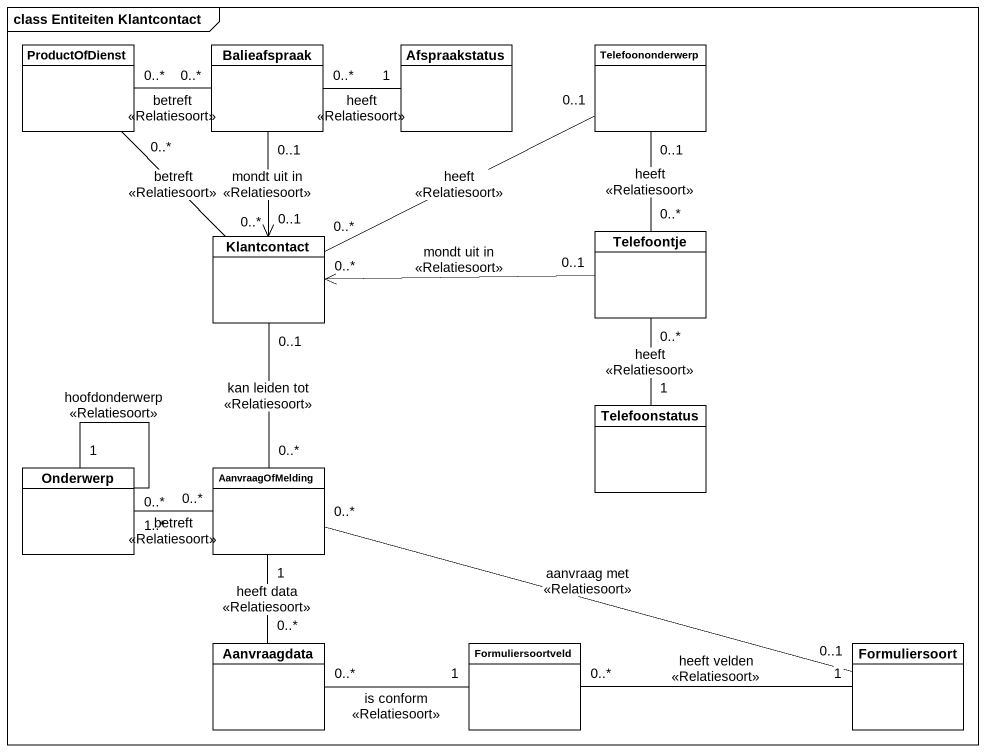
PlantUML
@startuml
mainframe class Entiteiten Klantcontact
hide circle
hide empty members
class ProductOfDienst
class Balieafspraak
class Afspraakstatus
class Telefoononderwerp
class Klantcontact
class Telefoontje
class Telefoonstatus
class Onderwerp
class AanvraagOfMelding
class Aanvraagdata
class Formuliersoortveld
class Formuliersoort
Balieafspraak "0..*" -left- "0..*" ProductOfDienst : betreft\n<<Relatiesoort>>
Balieafspraak "0..*" -right- "1" Afspraakstatus : heeft\n<<Relatiesoort>>
Balieafspraak "0..1" --> "0..1" Klantcontact : mondt uit in\n<<Relatiesoort>>
Telefoononderwerp "0..1" -left- "0..*" Klantcontact : heeft\n<<Relatiesoort>>
Telefoononderwerp "0..1" -- "0..*" Telefoontje : heeft\n<<Relatiesoort>>
Klantcontact "0..*" -up- "0..*" ProductOfDienst : betreft\n<<Relatiesoort>>
Klantcontact "0..1" -- "0..*" AanvraagOfMelding : kan leiden tot\n<<Relatiesoort>>
Telefoontje "0..1" -left-> "0..*" Klantcontact : mondt uit in\n<<Relatiesoort>>
Telefoontje "0..*" -- "1" Telefoonstatus : heeft\n<<Relatiesoort>>
Onderwerp "0..*" -- "1" Onderwerp : hoofdonderwerp\n<<Relatiesoort>>
AanvraagOfMelding "0..*" -left- "1..*" Onderwerp : betreft\n<<Relatiesoort>>
AanvraagOfMelding "1" -- "0..*" Aanvraagdata : heeft data\n<<Relatiesoort>>
AanvraagOfMelding "0..*" -right- "0..1" Formuliersoort : aanvraag met\n<<Relatiesoort>>
Aanvraagdata "0..*" -right- "1" Formuliersoortveld : is conform\n<<Relatiesoort>>
Formuliersoort "1" -left- "0..*" Formuliersoortveld : heeft velden\n<<Relatiesoort>>
@enduml
